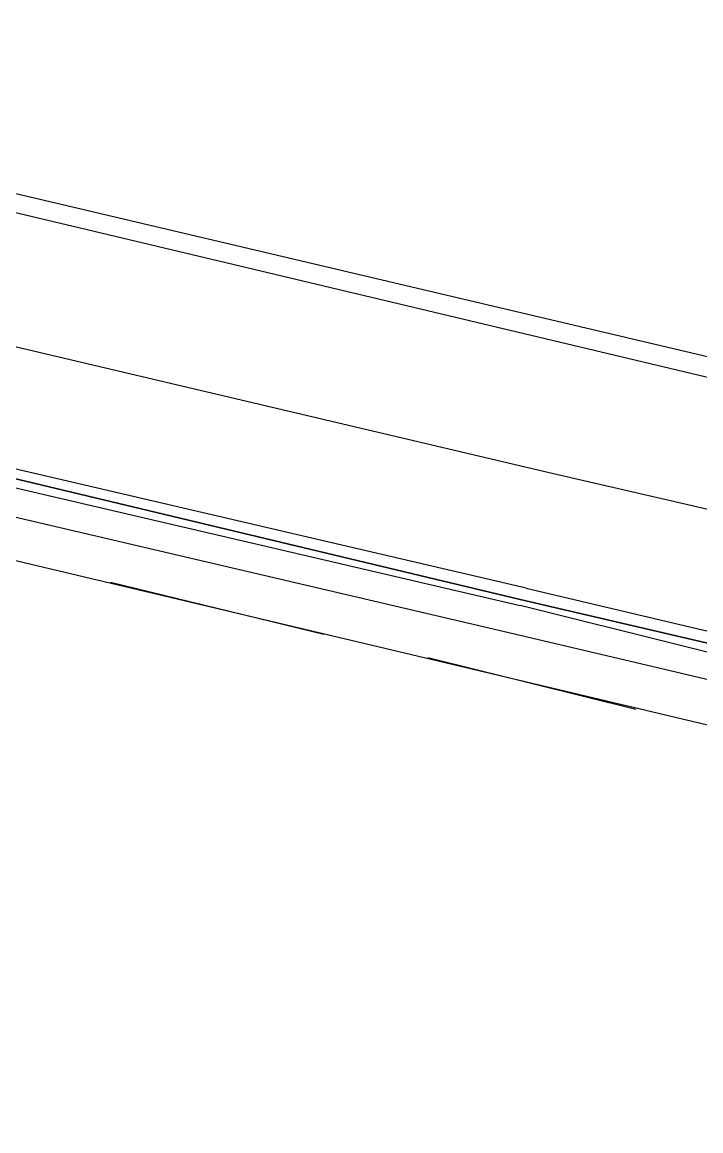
# Model space of a CAD drawing. Header units: feet. Extents: x -84 to 198, y -22 to 181.
# Drawn here: x 121.156 to 122.724, y 127.498 to 130.058 of the extents above; entities that cross this region are included whole.
import ezdxf

# ---------------------------------------------------------------- set-up
doc = ezdxf.new("R2010")
doc.units = ezdxf.units.FT
doc.layers.add('A-LINEA', color=7, linetype='CONTINUOUS')

msp = doc.modelspace()

# ---------------------------------------------------------------- linework, layer by layer
at = {"layer": 'A-LINEA'}
for p, q in [((119.2933, 130.0978), (127.2133, 128.2311)), ((119.6267, 129.9778), (126.8667, 128.2578)), ((122.2933, 128.6444), (119.6133, 129.2711)), ((119.44, 129.2178), (126.6933, 127.4978)), ((121.36, 128.7644), (121.8533, 128.6444)), ((121.36, 128.7644), (121.8533, 128.6444)), ((122.0933, 128.5911), (122.5733, 128.4711)), ((122.0933, 128.5911), (122.5733, 128.4711))]:
    msp.add_line(p, q, dxfattribs=at)
for points in [[(119.5467, 129.6844), (122.3733, 129.0178), (123.0667, 128.8578)], [(122.32, 128.7511), (119.5733, 129.3911), (119.56, 129.3778), (119.5733, 129.3778), (122.3067, 128.7244), (119.5733, 129.3778), (119.56, 129.3778), (119.56, 129.3644), (119.56, 129.3511), (122.3067, 128.7111)], [(122.32, 128.7511), (123.0533, 128.5778), (123.0533, 128.5644), (123.0533, 128.5511), (122.3067, 128.7244), (123.0533, 128.5511), (123.0533, 128.5378), (123.0533, 128.5244), (122.3067, 128.7111)], [(122.9867, 128.5111), (122.9733, 128.5111), (122.9733, 128.4844), (122.2933, 128.6444)]]:
    msp.add_lwpolyline(points, dxfattribs=at)

doc.saveas('drawing.dxf')
